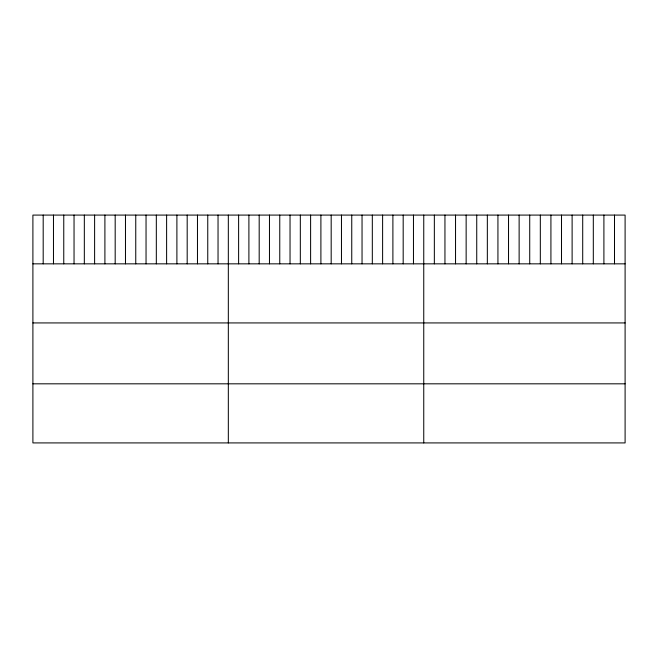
<?xml version="1.0" encoding="UTF-8"?>
<svg xmlns="http://www.w3.org/2000/svg" width="658" height="658" viewBox="0 0 658 658"><rect width="100%" height="100%" fill="white"/><g stroke="black" fill="none" stroke-linecap="round" stroke-linejoin="round"><path stroke-width="0.99" d="M625.1 263.842L625.1 442.916L32.9 442.916L32.9 215.084L625.1 215.084L625.1 263.842L32.9 263.842M32.9 322.93L625.1 322.93M32.9 383.82L625.1 383.82M614.506 215.084L614.506 263.842M603.904 215.084L603.904 263.842M593.31 215.084L593.31 263.842M582.708 215.084L582.708 263.842M572.115 215.084L572.115 263.842M561.513 215.084L561.513 263.842M550.919 215.084L550.919 263.842M540.325 215.084L540.325 263.842M529.723 215.084L529.723 263.842M519.129 215.084L519.129 263.842M508.527 215.084L508.527 263.842M497.933 215.084L497.933 263.842M487.339 215.084L487.339 263.842M476.737 215.084L476.737 263.842M466.144 215.084L466.144 263.842M455.542 215.084L455.542 263.842M444.948 215.084L444.948 263.842M434.346 215.084L434.346 263.842M423.752 215.084L423.752 442.916M413.463 215.084L413.463 263.842M403.181 215.084L403.181 263.842M392.892 215.084L392.892 263.842M382.611 215.084L382.611 263.842M372.321 215.084L372.321 263.842M362.04 215.084L362.04 263.842M351.75 215.084L351.75 263.842M341.469 215.084L341.469 263.842M331.18 215.084L331.18 263.842M320.898 215.084L320.898 263.842M310.609 215.084L310.609 263.842M300.328 215.084L300.328 263.842M290.038 215.084L290.038 263.842M279.757 215.084L279.757 263.842M269.467 215.084L269.467 263.842M259.186 215.084L259.186 263.842M248.897 215.084L248.897 263.842M238.615 215.084L238.615 263.842M228.326 215.084L228.326 442.916M218.037 215.084L218.037 263.842M207.755 215.084L207.755 263.842M197.466 215.084L197.466 263.842M187.185 215.084L187.185 263.842M176.895 215.084L176.895 263.842M166.614 215.084L166.614 263.842M156.324 215.084L156.324 263.842M146.043 215.084L146.043 263.842M135.754 215.084L135.754 263.842M125.472 215.084L125.472 263.842M115.183 215.084L115.183 263.842M104.902 215.084L104.902 263.842M94.612 215.084L94.612 263.842M84.331 215.084L84.331 263.842M74.041 215.084L74.041 263.842M63.76 215.084L63.76 263.842M53.471 215.084L53.471 263.842M43.189 215.084L43.189 263.842"/></g></svg>
